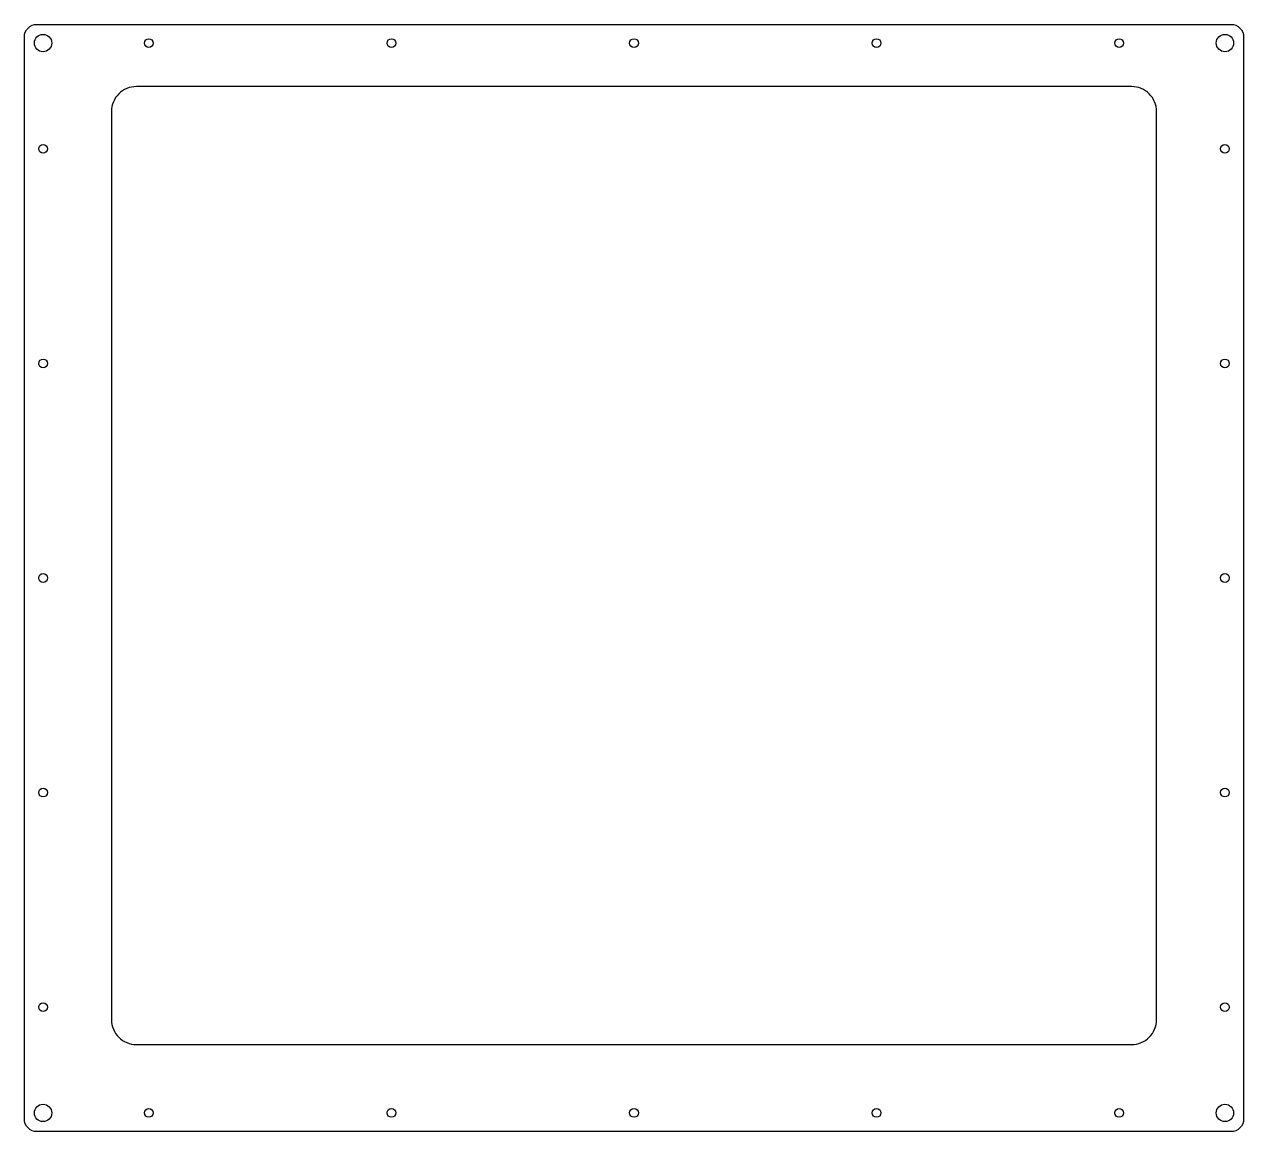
# Model space of a CAD drawing. Header units: millimetres. Extents: x 0 to 490, y 6 to 451.
import ezdxf

# ---------------------------------------------------------------- set-up
doc = ezdxf.new("R2010")
doc.units = ezdxf.units.MM
doc.layers.get('0').update_dxf_attribs({"linetype": 'CONTINUOUS'})

msp = doc.modelspace()

# ---------------------------------------------------------------- linework, layer by layer
for points in [[(485, 451.35, -0.414214), (490, 446.35), (490, 11.35, -0.414214), (485, 6.35), (5, 6.35, -0.414214), (0, 11.35), (0, 446.35, -0.414214), (5, 451.35)], [(35, 416.35), (35, 51.35, 0.414214), (45, 41.35), (445, 41.35, 0.414214), (455, 51.35), (455, 416.35, 0.414214), (445, 426.35), (45, 426.35, 0.414214)]]:
    msp.add_lwpolyline(points, format="xyb", close=True)
for centre, radius in [((7.5, 443.85), 3.5), ((482.5, 443.85), 3.5), ((50, 443.85), 1.75), ((147.5, 443.85), 1.75), ((245, 443.85), 1.75), ((342.5, 443.85), 1.75), ((440, 443.85), 1.75), ((7.5, 401.35), 1.75), ((482.5, 401.35), 1.75), ((7.5, 315.1), 1.75), ((482.5, 315.1), 1.75), ((7.5, 228.85), 1.75), ((482.5, 228.85), 1.75), ((7.5, 142.6), 1.75), ((482.5, 142.6), 1.75), ((7.5, 56.35), 1.75), ((482.5, 56.35), 1.75), ((7.5, 13.85), 3.5), ((50, 13.85), 1.75), ((147.5, 13.85), 1.75), ((245, 13.85), 1.75), ((342.5, 13.85), 1.75), ((440, 13.85), 1.75), ((482.5, 13.85), 3.5)]:
    msp.add_circle(centre, radius)

doc.saveas('drawing.dxf')
